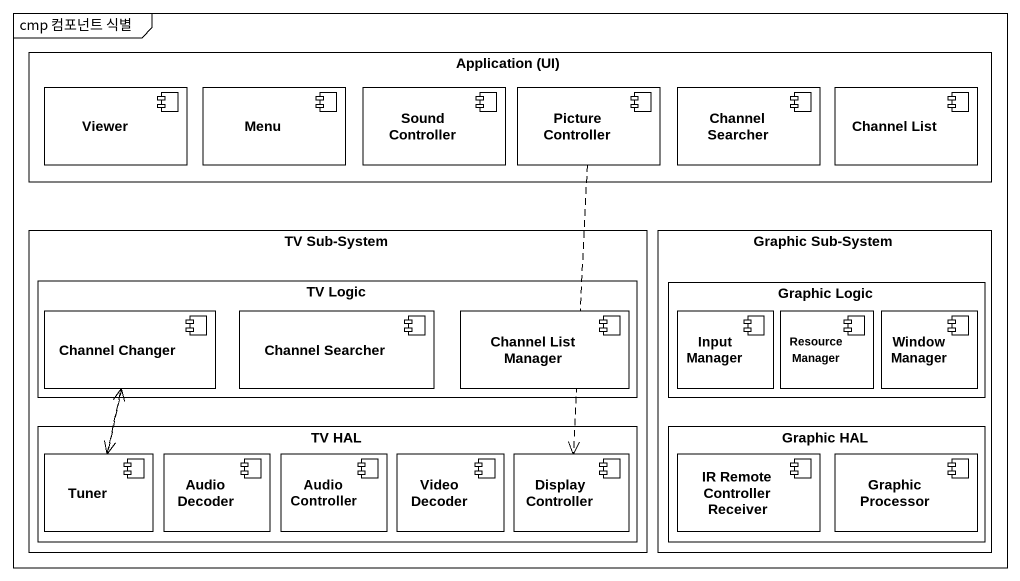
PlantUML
@startuml
mainframe cmp 컴포넌트 식별
rectangle "Application (UI)" as Application_UI {
  component Viewer
  component Menu
  component "Sound Controller" as Sound_Controller
  component "Picture Controller" as Picture_Controller
  component "Channel Searcher" as Channel_Searcher
  component "Channel List" as Channel_List
}
rectangle "TV Sub-System" as TV_Sub_System {
  rectangle "TV Logic" as TV_Logic {
    component "Channel Changer" as Channel_Changer
    component "Channel Searcher" as Channel_Searcher_2
    component "Channel List Manager" as Channel_List_Manager
  }
  rectangle "TV HAL" as TV_HAL {
    component Tuner
    component "Audio Decoder" as Audio_Decoder
    component "Audio Controller" as Audio_Controller
    component "Video Decoder" as Video_Decoder
    component "Display Controller" as Display_Controller
  }
}
rectangle "Graphic Sub-System" as Graphic_Sub_System {
  rectangle "Graphic Logic" as Graphic_Logic {
    component "Input Manager" as Input_Manager
    component "Resource Manager" as Resource_Manager
    component "Window Manager" as Window_Manager
  }
  rectangle "Graphic HAL" as Graphic_HAL {
    component "IR Remote Controller Receiver" as IR_Remote_Controller
    component "Graphic Processor" as Graphic_Processor
  }
}
Picture_Controller ..> Display_Controller
Channel_Changer ..> Tuner
Tuner .up.> Channel_Changer
@enduml
